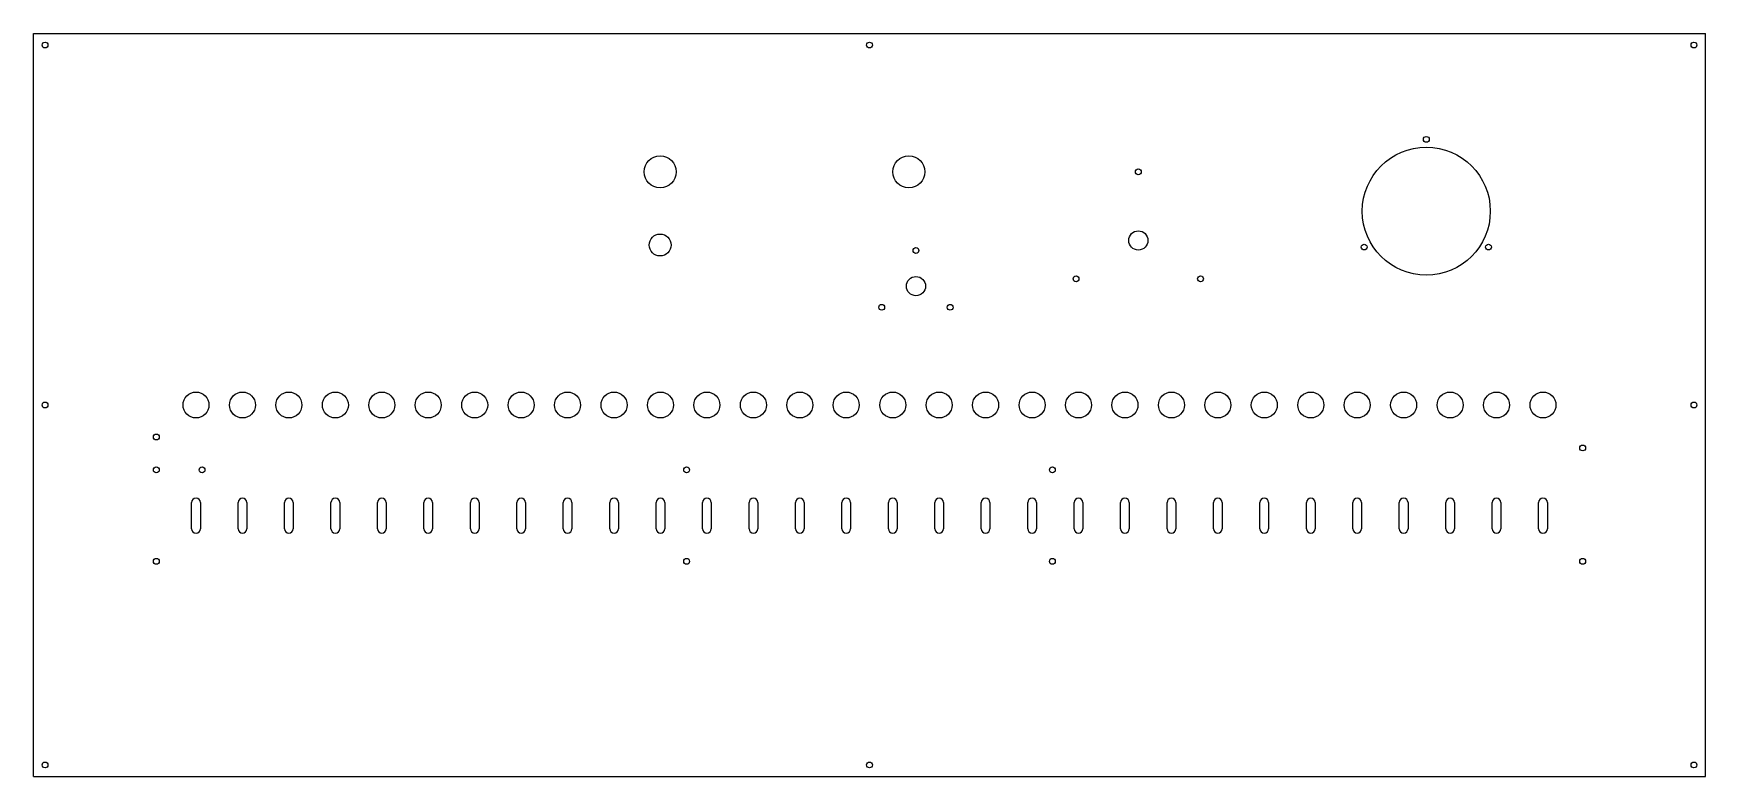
# Model space of a CAD drawing. Header units: metres. Extents: x -457 to 457, y -203 to 203.
import ezdxf

# ---------------------------------------------------------------- set-up
doc = ezdxf.new("R2010")
doc.units = ezdxf.units.M

msp = doc.modelspace()

# ---------------------------------------------------------------- linework, layer by layer
for p, q in [((-457.2, -203.2), (-457.2, 203.2)), ((-457.2, 203.2, -1), (-457.2, 203.2)), ((-457.2, -203.2, -1), (-457.2, 203.2, -1)), ((-457.2, 203.2), (457.2, 203.2)), ((-457.2, 203.2, -1), (457.2, 203.2, -1)), ((457.2, -203.2), (457.2, 203.2)), ((457.2, 203.2, -1), (457.2, 203.2)), ((457.2, -203.2, -1), (457.2, 203.2, -1)), ((-452.45, 196.85), (-452.45, 196.85, -1)), ((-1.6, 196.85), (-1.6, 196.85, -1)), ((449.25, 196.85), (449.25, 196.85, -1)), ((304.5, 143.66), (304.5, 143.66, -1)), ((-123.25, 127.5), (-123.25, 127.5, -1)), ((12.75, 127.5), (12.75, 127.5, -1)), ((145.4, 127.5), (145.4, 127.5, -1)), ((269.5, 106), (269.5, 106, -1)), ((-120.5, 87.5), (-120.5, 87.5, -1)), ((23.8, 84.5), (23.8, 84.5, -1)), ((141.75, 90), (141.75, 90, -1)), ((271.89, 87.17), (271.89, 87.17, -1)), ((337.11, 87.17), (337.11, 87.17, -1)), ((20.15, 65), (20.15, 65, -1)), ((111.36, 68.99), (111.36, 68.99, -1)), ((179.44, 68.99), (179.44, 68.99, -1)), ((5.08, 53.44), (5.08, 53.44, -1)), ((42.52, 53.44), (42.52, 53.44, -1)), ((-452.45, 0), (-452.45, 0, -1)), ((-375.4, 0), (-375.4, 0, -1)), ((-350, 0), (-350, 0, -1)), ((-324.6, 0), (-324.6, 0, -1)), ((-299.2, 0), (-299.2, 0, -1)), ((-273.8, 0), (-273.8, 0, -1)), ((-248.4, 0), (-248.4, 0, -1)), ((-223, 0), (-223, 0, -1)), ((-197.6, 0), (-197.6, 0, -1)), ((-172.2, 0), (-172.2, 0, -1)), ((-146.8, 0), (-146.8, 0, -1)), ((-121.4, 0), (-121.4, 0, -1)), ((-96, 0), (-96, 0, -1)), ((-70.6, 0), (-70.6, 0, -1)), ((-45.2, 0), (-45.2, 0, -1)), ((-19.8, 0), (-19.8, 0, -1)), ((5.6, 0), (5.6, 0, -1)), ((31, 0), (31, 0, -1)), ((56.4, 0), (56.4, 0, -1)), ((81.8, 0), (81.8, 0, -1)), ((107.2, 0), (107.2, 0, -1)), ((132.6, 0), (132.6, 0, -1)), ((158, 0), (158, 0, -1)), ((183.4, 0), (183.4, 0, -1)), ((208.8, 0), (208.8, 0, -1)), ((234.2, 0), (234.2, 0, -1)), ((259.6, 0), (259.6, 0, -1)), ((285, 0), (285, 0, -1)), ((310.4, 0), (310.4, 0, -1)), ((335.8, 0), (335.8, 0, -1)), ((361.2, 0), (361.2, 0, -1)), ((449.25, 0), (449.25, 0, -1)), ((-391.6, -17.5), (-391.6, -17.5, -1)), ((388.4, -23.5), (388.4, -23.5, -1)), ((-391.6, -35.5), (-391.6, -35.5, -1)), ((-366.6, -35.5), (-366.6, -35.5, -1)), ((-101.6, -35.5), (-101.6, -35.5, -1)), ((98.4, -35.5), (98.4, -35.5, -1)), ((-370.68, -67.64), (-370.68, -53.36)), ((-370.68, -67.64, -1), (-370.68, -53.36, -1)), ((-370.68, -53.36), (-370.68, -53.36, -1)), ((-365.92, -53.36), (-365.92, -67.64)), ((-365.92, -53.36, -1), (-365.92, -67.64, -1)), ((-365.92, -53.36), (-365.92, -53.36, -1)), ((-345.28, -67.64), (-345.28, -53.36)), ((-345.28, -67.64, -1), (-345.28, -53.36, -1)), ((-345.28, -53.36), (-345.28, -53.36, -1)), ((-340.52, -53.36), (-340.52, -67.64)), ((-340.52, -53.36, -1), (-340.52, -67.64, -1)), ((-340.52, -53.36), (-340.52, -53.36, -1)), ((-319.88, -67.64), (-319.88, -53.36)), ((-319.88, -67.64, -1), (-319.88, -53.36, -1)), ((-319.88, -53.36), (-319.88, -53.36, -1)), ((-315.12, -53.36), (-315.12, -67.64)), ((-315.12, -53.36, -1), (-315.12, -67.64, -1)), ((-315.12, -53.36), (-315.12, -53.36, -1)), ((-294.48, -67.64), (-294.48, -53.36)), ((-294.48, -67.64, -1), (-294.48, -53.36, -1)), ((-294.48, -53.36), (-294.48, -53.36, -1)), ((-289.72, -53.36), (-289.72, -67.64)), ((-289.72, -53.36, -1), (-289.72, -67.64, -1)), ((-289.72, -53.36), (-289.72, -53.36, -1)), ((-269.08, -67.64), (-269.08, -53.36)), ((-269.08, -67.64, -1), (-269.08, -53.36, -1)), ((-269.08, -53.36), (-269.08, -53.36, -1)), ((-264.32, -53.36), (-264.32, -67.64)), ((-264.32, -53.36, -1), (-264.32, -67.64, -1)), ((-264.32, -53.36), (-264.32, -53.36, -1)), ((-243.68, -67.64), (-243.68, -53.36)), ((-243.68, -67.64, -1), (-243.68, -53.36, -1)), ((-243.68, -53.36), (-243.68, -53.36, -1)), ((-238.92, -53.36), (-238.92, -67.64)), ((-238.92, -53.36, -1), (-238.92, -67.64, -1)), ((-238.92, -53.36), (-238.92, -53.36, -1)), ((-218.28, -67.64), (-218.28, -53.36)), ((-218.28, -67.64, -1), (-218.28, -53.36, -1)), ((-218.28, -53.36), (-218.28, -53.36, -1)), ((-213.52, -53.36), (-213.52, -67.64)), ((-213.52, -53.36, -1), (-213.52, -67.64, -1)), ((-213.52, -53.36), (-213.52, -53.36, -1)), ((-192.88, -67.64), (-192.88, -53.36)), ((-192.88, -67.64, -1), (-192.88, -53.36, -1)), ((-192.88, -53.36), (-192.88, -53.36, -1)), ((-188.12, -53.36), (-188.12, -67.64)), ((-188.12, -53.36, -1), (-188.12, -67.64, -1)), ((-188.12, -53.36), (-188.12, -53.36, -1)), ((-167.48, -67.64), (-167.48, -53.36)), ((-167.48, -67.64, -1), (-167.48, -53.36, -1)), ((-167.48, -53.36), (-167.48, -53.36, -1)), ((-162.72, -53.36), (-162.72, -67.64)), ((-162.72, -53.36, -1), (-162.72, -67.64, -1)), ((-162.72, -53.36), (-162.72, -53.36, -1)), ((-142.08, -67.64), (-142.08, -53.36)), ((-142.08, -67.64, -1), (-142.08, -53.36, -1)), ((-142.08, -53.36), (-142.08, -53.36, -1)), ((-137.32, -53.36), (-137.32, -67.64)), ((-137.32, -53.36, -1), (-137.32, -67.64, -1)), ((-137.32, -53.36), (-137.32, -53.36, -1)), ((-116.68, -67.64), (-116.68, -53.36)), ((-116.68, -67.64, -1), (-116.68, -53.36, -1)), ((-116.68, -53.36), (-116.68, -53.36, -1)), ((-111.92, -53.36), (-111.92, -67.64)), ((-111.92, -53.36, -1), (-111.92, -67.64, -1)), ((-111.92, -53.36), (-111.92, -53.36, -1)), ((-91.28, -67.64), (-91.28, -53.36)), ((-91.28, -67.64, -1), (-91.28, -53.36, -1)), ((-91.28, -53.36), (-91.28, -53.36, -1)), ((-86.52, -53.36), (-86.52, -67.64)), ((-86.52, -53.36, -1), (-86.52, -67.64, -1)), ((-86.52, -53.36), (-86.52, -53.36, -1)), ((-65.88, -67.64), (-65.88, -53.36)), ((-65.88, -67.64, -1), (-65.88, -53.36, -1)), ((-65.88, -53.36), (-65.88, -53.36, -1)), ((-61.12, -53.36), (-61.12, -67.64)), ((-61.12, -53.36, -1), (-61.12, -67.64, -1)), ((-61.12, -53.36), (-61.12, -53.36, -1)), ((-40.48, -67.64), (-40.48, -53.36)), ((-40.48, -67.64, -1), (-40.48, -53.36, -1)), ((-40.48, -53.36), (-40.48, -53.36, -1)), ((-35.72, -53.36), (-35.72, -67.64)), ((-35.72, -53.36, -1), (-35.72, -67.64, -1)), ((-35.72, -53.36), (-35.72, -53.36, -1)), ((-15.08, -67.64), (-15.08, -53.36)), ((-15.08, -67.64, -1), (-15.08, -53.36, -1)), ((-15.08, -53.36), (-15.08, -53.36, -1)), ((-10.32, -53.36), (-10.32, -67.64)), ((-10.32, -53.36, -1), (-10.32, -67.64, -1)), ((-10.32, -53.36), (-10.32, -53.36, -1)), ((10.32, -67.64), (10.32, -53.36)), ((10.32, -67.64, -1), (10.32, -53.36, -1)), ((10.32, -53.36), (10.32, -53.36, -1)), ((15.08, -53.36), (15.08, -67.64)), ((15.08, -53.36, -1), (15.08, -67.64, -1)), ((15.08, -53.36), (15.08, -53.36, -1)), ((35.72, -67.64), (35.72, -53.36)), ((35.72, -67.64, -1), (35.72, -53.36, -1)), ((35.72, -53.36), (35.72, -53.36, -1)), ((40.48, -53.36), (40.48, -67.64)), ((40.48, -53.36, -1), (40.48, -67.64, -1)), ((40.48, -53.36), (40.48, -53.36, -1)), ((61.12, -67.64), (61.12, -53.36)), ((61.12, -67.64, -1), (61.12, -53.36, -1)), ((61.12, -53.36), (61.12, -53.36, -1)), ((65.88, -53.36), (65.88, -67.64)), ((65.88, -53.36, -1), (65.88, -67.64, -1)), ((65.88, -53.36), (65.88, -53.36, -1)), ((86.52, -67.64), (86.52, -53.36)), ((86.52, -67.64, -1), (86.52, -53.36, -1)), ((86.52, -53.36), (86.52, -53.36, -1)), ((91.28, -53.36), (91.28, -67.64)), ((91.28, -53.36, -1), (91.28, -67.64, -1)), ((91.28, -53.36), (91.28, -53.36, -1)), ((111.92, -67.64), (111.92, -53.36)), ((111.92, -67.64, -1), (111.92, -53.36, -1)), ((111.92, -53.36), (111.92, -53.36, -1)), ((116.68, -53.36), (116.68, -67.64)), ((116.68, -53.36, -1), (116.68, -67.64, -1)), ((116.68, -53.36), (116.68, -53.36, -1)), ((137.32, -67.64), (137.32, -53.36)), ((137.32, -67.64, -1), (137.32, -53.36, -1)), ((137.32, -53.36), (137.32, -53.36, -1)), ((142.08, -53.36), (142.08, -67.64)), ((142.08, -53.36, -1), (142.08, -67.64, -1)), ((142.08, -53.36), (142.08, -53.36, -1)), ((162.72, -67.64), (162.72, -53.36)), ((162.72, -67.64, -1), (162.72, -53.36, -1)), ((162.72, -53.36), (162.72, -53.36, -1)), ((167.48, -53.36), (167.48, -67.64)), ((167.48, -53.36, -1), (167.48, -67.64, -1)), ((167.48, -53.36), (167.48, -53.36, -1)), ((188.12, -67.64), (188.12, -53.36)), ((188.12, -67.64, -1), (188.12, -53.36, -1)), ((188.12, -53.36), (188.12, -53.36, -1)), ((192.88, -53.36), (192.88, -67.64)), ((192.88, -53.36, -1), (192.88, -67.64, -1)), ((192.88, -53.36), (192.88, -53.36, -1)), ((213.52, -67.64), (213.52, -53.36)), ((213.52, -67.64, -1), (213.52, -53.36, -1)), ((213.52, -53.36), (213.52, -53.36, -1)), ((218.28, -53.36), (218.28, -67.64)), ((218.28, -53.36, -1), (218.28, -67.64, -1)), ((218.28, -53.36), (218.28, -53.36, -1)), ((238.92, -67.64), (238.92, -53.36)), ((238.92, -67.64, -1), (238.92, -53.36, -1)), ((238.92, -53.36), (238.92, -53.36, -1)), ((243.68, -53.36), (243.68, -67.64)), ((243.68, -53.36, -1), (243.68, -67.64, -1)), ((243.68, -53.36), (243.68, -53.36, -1)), ((264.32, -67.64), (264.32, -53.36)), ((264.32, -67.64, -1), (264.32, -53.36, -1)), ((264.32, -53.36), (264.32, -53.36, -1)), ((269.08, -53.36), (269.08, -67.64)), ((269.08, -53.36, -1), (269.08, -67.64, -1)), ((269.08, -53.36), (269.08, -53.36, -1)), ((289.72, -67.64), (289.72, -53.36)), ((289.72, -67.64, -1), (289.72, -53.36, -1)), ((289.72, -53.36), (289.72, -53.36, -1)), ((294.48, -53.36), (294.48, -67.64)), ((294.48, -53.36, -1), (294.48, -67.64, -1)), ((294.48, -53.36), (294.48, -53.36, -1)), ((315.12, -67.64), (315.12, -53.36)), ((315.12, -67.64, -1), (315.12, -53.36, -1)), ((315.12, -53.36), (315.12, -53.36, -1)), ((319.88, -53.36), (319.88, -67.64)), ((319.88, -53.36, -1), (319.88, -67.64, -1)), ((319.88, -53.36), (319.88, -53.36, -1)), ((340.52, -67.64), (340.52, -53.36)), ((340.52, -67.64, -1), (340.52, -53.36, -1)), ((340.52, -53.36), (340.52, -53.36, -1)), ((345.28, -53.36), (345.28, -67.64)), ((345.28, -53.36, -1), (345.28, -67.64, -1)), ((345.28, -53.36), (345.28, -53.36, -1)), ((365.92, -67.64), (365.92, -53.36)), ((365.92, -67.64, -1), (365.92, -53.36, -1)), ((365.92, -53.36), (365.92, -53.36, -1)), ((370.68, -53.36), (370.68, -67.64)), ((370.68, -53.36, -1), (370.68, -67.64, -1)), ((370.68, -53.36), (370.68, -53.36, -1)), ((-370.68, -67.64), (-370.68, -67.64, -1)), ((-365.92, -67.64), (-365.92, -67.64, -1)), ((-345.28, -67.64), (-345.28, -67.64, -1)), ((-340.52, -67.64), (-340.52, -67.64, -1)), ((-319.88, -67.64), (-319.88, -67.64, -1)), ((-315.12, -67.64), (-315.12, -67.64, -1)), ((-294.48, -67.64), (-294.48, -67.64, -1)), ((-289.72, -67.64), (-289.72, -67.64, -1)), ((-269.08, -67.64), (-269.08, -67.64, -1)), ((-264.32, -67.64), (-264.32, -67.64, -1)), ((-243.68, -67.64), (-243.68, -67.64, -1)), ((-238.92, -67.64), (-238.92, -67.64, -1)), ((-218.28, -67.64), (-218.28, -67.64, -1)), ((-213.52, -67.64), (-213.52, -67.64, -1)), ((-192.88, -67.64), (-192.88, -67.64, -1)), ((-188.12, -67.64), (-188.12, -67.64, -1)), ((-167.48, -67.64), (-167.48, -67.64, -1)), ((-162.72, -67.64), (-162.72, -67.64, -1)), ((-142.08, -67.64), (-142.08, -67.64, -1)), ((-137.32, -67.64), (-137.32, -67.64, -1)), ((-116.68, -67.64), (-116.68, -67.64, -1)), ((-111.92, -67.64), (-111.92, -67.64, -1)), ((-91.28, -67.64), (-91.28, -67.64, -1)), ((-86.52, -67.64), (-86.52, -67.64, -1)), ((-65.88, -67.64), (-65.88, -67.64, -1)), ((-61.12, -67.64), (-61.12, -67.64, -1)), ((-40.48, -67.64), (-40.48, -67.64, -1)), ((-35.72, -67.64), (-35.72, -67.64, -1)), ((-15.08, -67.64), (-15.08, -67.64, -1)), ((-10.32, -67.64), (-10.32, -67.64, -1)), ((10.32, -67.64), (10.32, -67.64, -1)), ((15.08, -67.64), (15.08, -67.64, -1)), ((35.72, -67.64), (35.72, -67.64, -1)), ((40.48, -67.64), (40.48, -67.64, -1)), ((61.12, -67.64), (61.12, -67.64, -1)), ((65.88, -67.64), (65.88, -67.64, -1)), ((86.52, -67.64), (86.52, -67.64, -1)), ((91.28, -67.64), (91.28, -67.64, -1)), ((111.92, -67.64), (111.92, -67.64, -1)), ((116.68, -67.64), (116.68, -67.64, -1)), ((137.32, -67.64), (137.32, -67.64, -1)), ((142.08, -67.64), (142.08, -67.64, -1)), ((162.72, -67.64), (162.72, -67.64, -1)), ((167.48, -67.64), (167.48, -67.64, -1)), ((188.12, -67.64), (188.12, -67.64, -1)), ((192.88, -67.64), (192.88, -67.64, -1)), ((213.52, -67.64), (213.52, -67.64, -1)), ((218.28, -67.64), (218.28, -67.64, -1)), ((238.92, -67.64), (238.92, -67.64, -1)), ((243.68, -67.64), (243.68, -67.64, -1)), ((264.32, -67.64), (264.32, -67.64, -1)), ((269.08, -67.64), (269.08, -67.64, -1)), ((289.72, -67.64), (289.72, -67.64, -1)), ((294.48, -67.64), (294.48, -67.64, -1)), ((315.12, -67.64), (315.12, -67.64, -1)), ((319.88, -67.64), (319.88, -67.64, -1)), ((340.52, -67.64), (340.52, -67.64, -1)), ((345.28, -67.64), (345.28, -67.64, -1)), ((365.92, -67.64), (365.92, -67.64, -1)), ((370.68, -67.64), (370.68, -67.64, -1)), ((-391.6, -85.5), (-391.6, -85.5, -1)), ((-101.6, -85.5), (-101.6, -85.5, -1)), ((98.4, -85.5), (98.4, -85.5, -1)), ((388.4, -85.5), (388.4, -85.5, -1)), ((-452.45, -196.85), (-452.45, -196.85, -1)), ((-1.6, -196.85), (-1.6, -196.85, -1)), ((449.25, -196.85), (449.25, -196.85, -1)), ((-457.2, -203.2, -1), (-457.2, -203.2)), ((-457.2, -203.2, -1), (457.2, -203.2, -1)), ((-457.2, -203.2), (457.2, -203.2)), ((457.2, -203.2, -1), (457.2, -203.2))]:
    msp.add_line(p, q)
for centre, radius in [((-450.85, 196.85), 1.6), ((-450.85, 196.85, -1), 1.6), ((0, 196.85), 1.6), ((0, 196.85, -1), 1.6), ((450.85, 196.85), 1.6), ((450.85, 196.85, -1), 1.6), ((304.5, 145.26), 1.6), ((304.5, 145.26, -1), 1.6), ((304.5, 106), 35), ((304.5, 106, -1), 35), ((-114.5, 127.5), 8.75), ((-114.5, 127.5, -1), 8.75), ((21.5, 127.5), 8.75), ((21.5, 127.5, -1), 8.75), ((147, 127.5), 1.6), ((147, 127.5, -1), 1.6), ((-114.5, 87.5), 6), ((-114.5, 87.5, -1), 6), ((147, 90), 5.25), ((147, 90, -1), 5.25), ((25.4, 84.5), 1.6), ((25.4, 84.5, -1), 1.6), ((270.5, 86.37), 1.6), ((270.5, 86.37, -1), 1.6), ((338.5, 86.37), 1.6), ((338.5, 86.37, -1), 1.6), ((25.4, 65), 5.25), ((25.4, 65, -1), 5.25), ((112.96, 68.99), 1.6), ((112.96, 68.99, -1), 1.6), ((181.04, 68.99), 1.6), ((181.04, 68.99, -1), 1.6), ((6.68, 53.44), 1.6), ((6.68, 53.44, -1), 1.6), ((44.12, 53.44), 1.6), ((44.12, 53.44, -1), 1.6), ((-450.85, 0), 1.6), ((-450.85, 0, -1), 1.6), ((-368.3, 0), 7.1), ((-368.3, 0, -1), 7.1), ((-342.9, 0), 7.1), ((-342.9, 0, -1), 7.1), ((-317.5, 0), 7.1), ((-317.5, 0, -1), 7.1), ((-292.1, 0), 7.1), ((-292.1, 0, -1), 7.1), ((-266.7, 0), 7.1), ((-266.7, 0, -1), 7.1), ((-241.3, 0), 7.1), ((-241.3, 0, -1), 7.1), ((-215.9, 0), 7.1), ((-215.9, 0, -1), 7.1), ((-190.5, 0), 7.1), ((-190.5, 0, -1), 7.1), ((-165.1, 0), 7.1), ((-165.1, 0, -1), 7.1), ((-139.7, 0), 7.1), ((-139.7, 0, -1), 7.1), ((-114.3, 0), 7.1), ((-114.3, 0, -1), 7.1), ((-88.9, 0), 7.1), ((-88.9, 0, -1), 7.1), ((-63.5, 0), 7.1), ((-63.5, 0, -1), 7.1), ((-38.1, 0), 7.1), ((-38.1, 0, -1), 7.1), ((-12.7, 0), 7.1), ((-12.7, 0, -1), 7.1), ((12.7, 0), 7.1), ((12.7, 0, -1), 7.1), ((38.1, 0), 7.1), ((38.1, 0, -1), 7.1), ((63.5, 0), 7.1), ((63.5, 0, -1), 7.1), ((88.9, 0), 7.1), ((88.9, 0, -1), 7.1), ((114.3, 0), 7.1), ((114.3, 0, -1), 7.1), ((139.7, 0), 7.1), ((139.7, 0, -1), 7.1), ((165.1, 0), 7.1), ((165.1, 0, -1), 7.1), ((190.5, 0), 7.1), ((190.5, 0, -1), 7.1), ((215.9, 0), 7.1), ((215.9, 0, -1), 7.1), ((241.3, 0), 7.1), ((241.3, 0, -1), 7.1), ((266.7, 0), 7.1), ((266.7, 0, -1), 7.1), ((292.1, 0), 7.1), ((292.1, 0, -1), 7.1), ((317.5, 0), 7.1), ((317.5, 0, -1), 7.1), ((342.9, 0), 7.1), ((342.9, 0, -1), 7.1), ((368.3, 0), 7.1), ((368.3, 0, -1), 7.1), ((450.85, 0), 1.6), ((450.85, 0, -1), 1.6), ((-390, -17.5), 1.6), ((-390, -17.5, -1), 1.6), ((390, -23.5), 1.6), ((390, -23.5, -1), 1.6), ((-390, -35.5), 1.6), ((-390, -35.5, -1), 1.6), ((-365, -35.5), 1.6), ((-365, -35.5, -1), 1.6), ((-100, -35.5), 1.6), ((-100, -35.5, -1), 1.6), ((100, -35.5), 1.6), ((100, -35.5, -1), 1.6), ((-390, -85.5), 1.6), ((-390, -85.5, -1), 1.6), ((-100, -85.5), 1.6), ((-100, -85.5, -1), 1.6), ((100, -85.5), 1.6), ((100, -85.5, -1), 1.6), ((390, -85.5), 1.6), ((390, -85.5, -1), 1.6), ((-450.85, -196.85), 1.6), ((-450.85, -196.85, -1), 1.6), ((0, -196.85), 1.6), ((0, -196.85, -1), 1.6), ((450.85, -196.85), 1.6), ((450.85, -196.85, -1), 1.6)]:
    msp.add_circle(centre, radius)
for centre, start, end in [((-368.3, -53.36), 360, 540), ((-368.3, -53.36, -1), 360, 540), ((-342.9, -53.36), 360, 540), ((-342.9, -53.36, -1), 360, 540), ((-317.5, -53.36), 360, 540), ((-317.5, -53.36, -1), 360, 540), ((-292.1, -53.36), 360, 540), ((-292.1, -53.36, -1), 360, 540), ((-266.7, -53.36), 360, 540), ((-266.7, -53.36, -1), 360, 540), ((-241.3, -53.36), 360, 540), ((-241.3, -53.36, -1), 360, 540), ((-215.9, -53.36), 360, 540), ((-215.9, -53.36, -1), 360, 540), ((-190.5, -53.36), 360, 540), ((-190.5, -53.36, -1), 360, 540), ((-165.1, -53.36), 360, 540), ((-165.1, -53.36, -1), 360, 540), ((-139.7, -53.36), 360, 540), ((-139.7, -53.36, -1), 360, 540), ((-114.3, -53.36), 360, 540), ((-114.3, -53.36, -1), 360, 540), ((-88.9, -53.36), 360, 540), ((-88.9, -53.36, -1), 360, 540), ((-63.5, -53.36), 360, 540), ((-63.5, -53.36, -1), 360, 540), ((-38.1, -53.36), 360, 540), ((-38.1, -53.36, -1), 360, 540), ((-12.7, -53.36), 360, 540), ((-12.7, -53.36, -1), 360, 540), ((12.7, -53.36), 360, 540), ((12.7, -53.36, -1), 360, 540), ((38.1, -53.36), 360, 540), ((38.1, -53.36, -1), 360, 540), ((63.5, -53.36), 360, 540), ((63.5, -53.36, -1), 360, 540), ((88.9, -53.36), 360, 540), ((88.9, -53.36, -1), 360, 540), ((114.3, -53.36), 360, 540), ((114.3, -53.36, -1), 360, 540), ((139.7, -53.36), 360, 540), ((139.7, -53.36, -1), 360, 540), ((165.1, -53.36), 360, 540), ((165.1, -53.36, -1), 360, 540), ((190.5, -53.36), 360, 540), ((190.5, -53.36, -1), 360, 540), ((215.9, -53.36), 360, 540), ((215.9, -53.36, -1), 360, 540), ((241.3, -53.36), 360, 540), ((241.3, -53.36, -1), 360, 540), ((266.7, -53.36), 360, 540), ((266.7, -53.36, -1), 360, 540), ((292.1, -53.36), 360, 540), ((292.1, -53.36, -1), 360, 540), ((317.5, -53.36), 360, 540), ((317.5, -53.36, -1), 360, 540), ((342.9, -53.36), 360, 540), ((342.9, -53.36, -1), 360, 540), ((368.3, -53.36), 360, 540), ((368.3, -53.36, -1), 360, 540), ((-368.3, -67.64), 180, 360), ((-368.3, -67.64, -1), 180, 360), ((-342.9, -67.64), 180, 360), ((-342.9, -67.64, -1), 180, 360), ((-317.5, -67.64), 180, 360), ((-317.5, -67.64, -1), 180, 360), ((-292.1, -67.64), 180, 360), ((-292.1, -67.64, -1), 180, 360), ((-266.7, -67.64), 180, 360), ((-266.7, -67.64, -1), 180, 360), ((-241.3, -67.64), 180, 360), ((-241.3, -67.64, -1), 180, 360), ((-215.9, -67.64), 180, 360), ((-215.9, -67.64, -1), 180, 360), ((-190.5, -67.64), 180, 360), ((-190.5, -67.64, -1), 180, 360), ((-165.1, -67.64), 180, 360), ((-165.1, -67.64, -1), 180, 360), ((-139.7, -67.64), 180, 360), ((-139.7, -67.64, -1), 180, 360), ((-114.3, -67.64), 180, 360), ((-114.3, -67.64, -1), 180, 360), ((-88.9, -67.64), 180, 360), ((-88.9, -67.64, -1), 180, 360), ((-63.5, -67.64), 180, 360), ((-63.5, -67.64, -1), 180, 360), ((-38.1, -67.64), 180, 360), ((-38.1, -67.64, -1), 180, 360), ((-12.7, -67.64), 180, 360), ((-12.7, -67.64, -1), 180, 360), ((12.7, -67.64), 180, 360), ((12.7, -67.64, -1), 180, 360), ((38.1, -67.64), 180, 360), ((38.1, -67.64, -1), 180, 360), ((63.5, -67.64), 180, 360), ((63.5, -67.64, -1), 180, 360), ((88.9, -67.64), 180, 360), ((88.9, -67.64, -1), 180, 360), ((114.3, -67.64), 180, 360), ((114.3, -67.64, -1), 180, 360), ((139.7, -67.64), 180, 360), ((139.7, -67.64, -1), 180, 360), ((165.1, -67.64), 180, 360), ((165.1, -67.64, -1), 180, 360), ((190.5, -67.64), 180, 360), ((190.5, -67.64, -1), 180, 360), ((215.9, -67.64), 180, 360), ((215.9, -67.64, -1), 180, 360), ((241.3, -67.64), 180, 360), ((241.3, -67.64, -1), 180, 360), ((266.7, -67.64), 180, 360), ((266.7, -67.64, -1), 180, 360), ((292.1, -67.64), 180, 360), ((292.1, -67.64, -1), 180, 360), ((317.5, -67.64), 180, 360), ((317.5, -67.64, -1), 180, 360), ((342.9, -67.64), 180, 360), ((342.9, -67.64, -1), 180, 360), ((368.3, -67.64), 180, 360), ((368.3, -67.64, -1), 180, 360)]:
    msp.add_arc(centre, 2.38, start, end)

doc.saveas('drawing.dxf')
